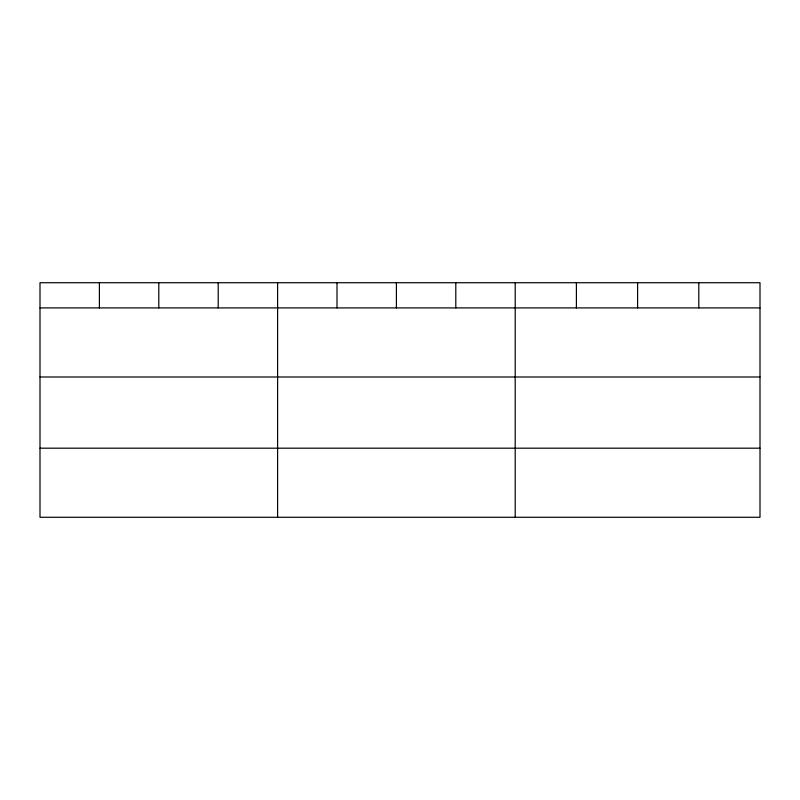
<?xml version="1.0" encoding="UTF-8"?>
<svg xmlns="http://www.w3.org/2000/svg" width="800" height="800" viewBox="0 0 800 800"><rect width="100%" height="100%" fill="white"/><g stroke="black" fill="none" stroke-linecap="round" stroke-linejoin="round"><path stroke-width="1.2" d="M760 377L760 282.72L40 282.72L40 517.28L760 517.28L760 377L40 377M40 307.91L760 307.91M40 448.19L760 448.19M698.8 282.72L698.8 307.91M637.6 282.72L637.6 307.91M576.4 282.72L576.4 307.91M515.2 282.72L515.2 517.28M455.8 282.72L455.8 307.91M396.4 282.72L396.4 307.91M337 282.72L337 307.91M277.6 282.72L277.6 517.28M218.2 282.72L218.2 307.91M158.8 282.72L158.8 307.91M99.4 282.72L99.4 307.91"/></g></svg>
